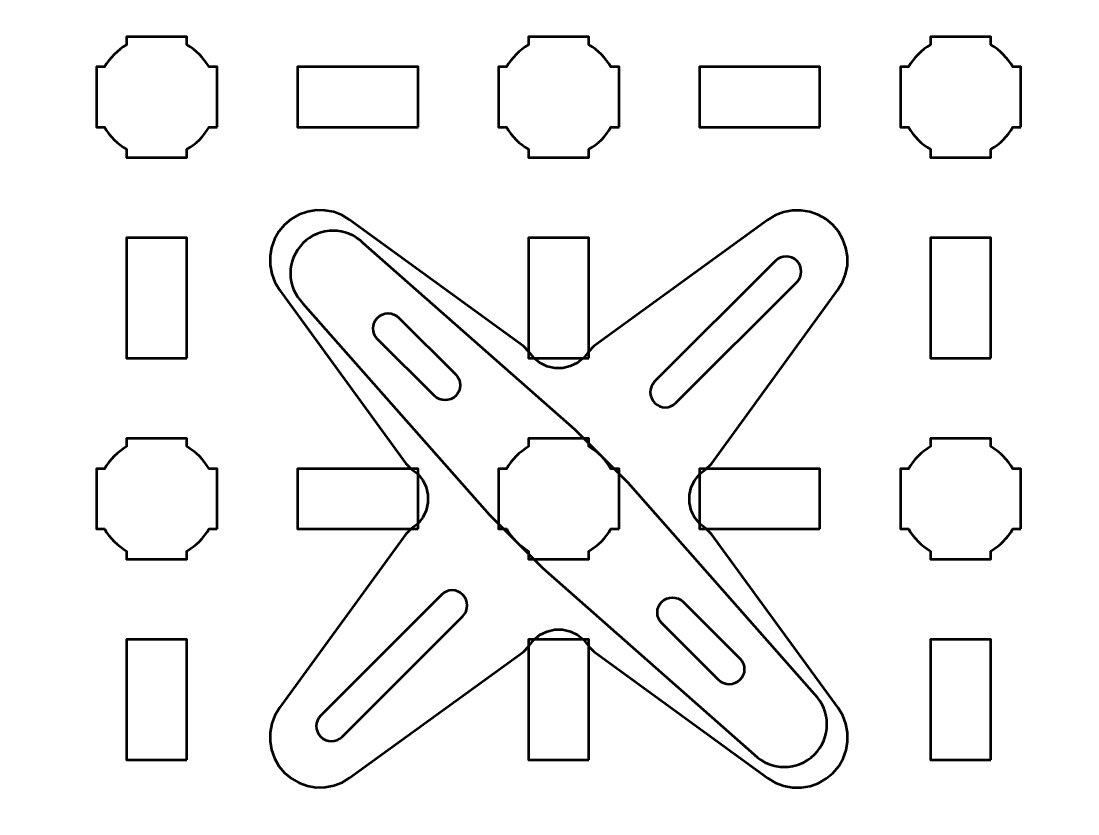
# Model space of a CAD drawing. Header units: centimetres. Extents: x -21.1 to 0, y -29.7 to 0.
# Drawn here: x -11.68 to -6.42, y -21.17 to -17.22 of the extents above; entities that cross this region are included whole.
import ezdxf

# ---------------------------------------------------------------- set-up
doc = ezdxf.new("R2010")
doc.units = ezdxf.units.CM
doc.header["$MEASUREMENT"] = 0
doc.layers.add('Layer 1', color=7, linetype='Continuous')

msp = doc.modelspace()

# ---------------------------------------------------------------- linework, layer by layer
at = {"layer": 'Layer 1', "color": 1, "lineweight": 53}
msp.add_open_spline([(-21.00003, -29.19995), (-21.00003, -29.19995), (-21.00003, -2.29992), (-21.00003, -2.29992), (-21.00003, -2.29992), (-21.00003, -2.21709), (-20.93286, -2.14992), (-20.85003, -2.14992), (-20.85003, -2.14992), (-20.7672, -2.14992), (-20.70003, -2.08275), (-20.70003, -1.99992), (-20.70003, -1.99992), (-20.70003, -1.91709), (-20.7672, -1.84992), (-20.85003, -1.84992), (-20.85003, -1.84992), (-20.93286, -1.84992), (-21.00003, -1.78275), (-21.00003, -1.69992), (-21.00003, -1.69992), (-21.00003, -1.61709), (-20.93286, -1.54992), (-20.85003, -1.54992), (-20.85003, -1.54992), (-20.7672, -1.54992), (-20.70003, -1.48275), (-20.70003, -1.39992), (-20.70003, -1.39992), (-20.70003, -1.31709), (-20.7672, -1.24992), (-20.85003, -1.24992), (-20.85003, -1.24992), (-20.93286, -1.24992), (-21.00003, -1.18275), (-21.00003, -1.09992), (-21.00003, -1.09992), (-21.00003, -1.09992), (-21.00003, -0.49992), (-21.00003, -0.49992), (-21.00003, -0.49992), (-21.00003, -0.22295), (-20.77694, 0.00004), (-20.49994, 0.00004), (-20.49994, 0.00004), (-20.49994, 0.00004), (-0.50008, 0.00004), (-0.50008, 0.00004), (-0.50008, 0.00004), (-0.22294, 0.00004), (0.00002, -0.22295), (0.00002, -0.49992), (0.00002, -0.49992), (0.00002, -0.49992), (0.00002, -29.19995), (0.00002, -29.19995), (0.00002, -29.19995), (0.00002, -29.47695), (-0.22294, -29.70004), (-0.50008, -29.70004), (-0.50008, -29.70004), (-0.50008, -29.70004), (-20.49994, -29.70004), (-20.49994, -29.70004), (-20.49994, -29.70004), (-20.77694, -29.70004), (-21.00003, -29.47695), (-21.00003, -29.19995)], degree=3, knots=[0, 0, 0, 0, 0.0588235, 0.0588235, 0.0588235, 0.0588235, 0.1176471, 0.1176471, 0.1176471, 0.1176471, 0.1764706, 0.1764706, 0.1764706, 0.1764706, 0.2352941, 0.2352941, 0.2352941, 0.2352941, 0.2941176, 0.2941176, 0.2941176, 0.2941176, 0.3529412, 0.3529412, 0.3529412, 0.3529412, 0.4117647, 0.4117647, 0.4117647, 0.4117647, 0.4705882, 0.4705882, 0.4705882, 0.4705882, 0.5294118, 0.5294118, 0.5294118, 0.5294118, 0.5882353, 0.5882353, 0.5882353, 0.5882353, 0.6470588, 0.6470588, 0.6470588, 0.6470588, 0.7058824, 0.7058824, 0.7058824, 0.7058824, 0.7647059, 0.7647059, 0.7647059, 0.7647059, 0.8235294, 0.8235294, 0.8235294, 0.8235294, 0.8823529, 0.8823529, 0.8823529, 0.8823529, 0.9411765, 0.9411765, 0.9411765, 0.9411765, 1, 1, 1, 1], dxfattribs=at)
at = {"layer": 'Layer 1', "color": 3, "lineweight": 53}
msp.add_open_spline([(-9.00003, -23.25), (-11.0155, -23.25), (-12.65, -21.6155), (-12.65, -19.59998), (-12.65, -19.59998), (-12.65, -17.58451), (-11.0155, -15.95), (-9.00003, -15.95), (-9.00003, -15.95), (-6.98451, -15.95), (-5.35, -17.58451), (-5.35, -19.59998), (-5.35, -19.59998), (-5.35, -21.6155), (-6.98451, -23.25), (-9.00003, -23.25)], degree=3, knots=[0, 0, 0, 0, 0.25, 0.25, 0.25, 0.25, 0.5, 0.5, 0.5, 0.5, 0.75, 0.75, 0.75, 0.75, 1, 1, 1, 1], dxfattribs=at)
at = {"layer": 'Layer 1', "lineweight": 53}
for points, knots in [([(-10.7, -17.75006), (-10.7, -17.75006), (-10.7402, -17.75006), (-10.7402, -17.75006), (-10.7402, -17.75006), (-10.76653, -17.79558), (-10.80449, -17.83351), (-10.85, -17.85984), (-10.85, -17.85984), (-10.85, -17.85984), (-10.85, -17.90006), (-10.85, -17.90006), (-10.85, -17.90006), (-10.85, -17.90006), (-11.15, -17.90006), (-11.15, -17.90006), (-11.15, -17.90006), (-11.15, -17.90006), (-11.15, -17.85987), (-11.15, -17.85987), (-11.15, -17.85987), (-11.19553, -17.83354), (-11.23352, -17.79559), (-11.25988, -17.75006), (-11.25988, -17.75006), (-11.25988, -17.75006), (-11.3, -17.75006), (-11.3, -17.75006), (-11.3, -17.75006), (-11.3, -17.75006), (-11.3, -17.60464), (-11.3, -17.60464), (-11.3, -17.60464), (-11.3, -17.60464), (-11.30006, -17.59999), (-11.30006, -17.59999), (-11.30006, -17.59999), (-11.30006, -17.59999), (-11.3, -17.59535), (-11.3, -17.59535), (-11.3, -17.59535), (-11.3, -17.59535), (-11.3, -17.45006), (-11.3, -17.45006), (-11.3, -17.45006), (-11.3, -17.45006), (-11.25993, -17.45006), (-11.25993, -17.45006), (-11.25993, -17.45006), (-11.23358, -17.40449), (-11.19558, -17.36648), (-11.15, -17.34012), (-11.15, -17.34012), (-11.15, -17.34012), (-11.15, -17.30006), (-11.15, -17.30006), (-11.15, -17.30006), (-11.15, -17.30006), (-11.00672, -17.30006), (-11.00672, -17.30006), (-11.00672, -17.30006), (-11.00672, -17.30006), (-11.00005, -17.29998), (-11.00005, -17.29998), (-11.00005, -17.29998), (-11.00005, -17.29998), (-10.99337, -17.30006), (-10.99337, -17.30006), (-10.99337, -17.30006), (-10.99337, -17.30006), (-10.85, -17.30006), (-10.85, -17.30006), (-10.85, -17.30006), (-10.85, -17.30006), (-10.85, -17.34016), (-10.85, -17.34016), (-10.85, -17.34016), (-10.80446, -17.36652), (-10.76648, -17.40451), (-10.74015, -17.45006), (-10.74015, -17.45006), (-10.74015, -17.45006), (-10.7, -17.45006), (-10.7, -17.45006), (-10.7, -17.45006), (-10.7, -17.45006), (-10.7, -17.75006), (-10.7, -17.75006)], [0, 0, 0, 0, 0.0454545, 0.0454545, 0.0454545, 0.0454545, 0.0909091, 0.0909091, 0.0909091, 0.0909091, 0.1363636, 0.1363636, 0.1363636, 0.1363636, 0.1818182, 0.1818182, 0.1818182, 0.1818182, 0.2272727, 0.2272727, 0.2272727, 0.2272727, 0.2727273, 0.2727273, 0.2727273, 0.2727273, 0.3181818, 0.3181818, 0.3181818, 0.3181818, 0.3636364, 0.3636364, 0.3636364, 0.3636364, 0.4090909, 0.4090909, 0.4090909, 0.4090909, 0.4545455, 0.4545455, 0.4545455, 0.4545455, 0.5, 0.5, 0.5, 0.5, 0.5454545, 0.5454545, 0.5454545, 0.5454545, 0.5909091, 0.5909091, 0.5909091, 0.5909091, 0.6363636, 0.6363636, 0.6363636, 0.6363636, 0.6818182, 0.6818182, 0.6818182, 0.6818182, 0.7272727, 0.7272727, 0.7272727, 0.7272727, 0.7727273, 0.7727273, 0.7727273, 0.7727273, 0.8181818, 0.8181818, 0.8181818, 0.8181818, 0.8636364, 0.8636364, 0.8636364, 0.8636364, 0.9090909, 0.9090909, 0.9090909, 0.9090909, 0.9545455, 0.9545455, 0.9545455, 0.9545455, 1, 1, 1, 1]), ([(-8.7, -17.75006), (-8.7, -17.75006), (-8.7402, -17.75006), (-8.7402, -17.75006), (-8.7402, -17.75006), (-8.76653, -17.79558), (-8.80449, -17.83351), (-8.85, -17.85984), (-8.85, -17.85984), (-8.85, -17.85984), (-8.85, -17.90006), (-8.85, -17.90006), (-8.85, -17.90006), (-8.85, -17.90006), (-9.15, -17.90006), (-9.15, -17.90006), (-9.15, -17.90006), (-9.15, -17.90006), (-9.15, -17.85987), (-9.15, -17.85987), (-9.15, -17.85987), (-9.19553, -17.83354), (-9.23352, -17.79559), (-9.25988, -17.75006), (-9.25988, -17.75006), (-9.25988, -17.75006), (-9.3, -17.75006), (-9.3, -17.75006), (-9.3, -17.75006), (-9.3, -17.75006), (-9.3, -17.60464), (-9.3, -17.60464), (-9.3, -17.60464), (-9.3, -17.60464), (-9.30006, -17.59999), (-9.30006, -17.59999), (-9.30006, -17.59999), (-9.30006, -17.59999), (-9.3, -17.59535), (-9.3, -17.59535), (-9.3, -17.59535), (-9.3, -17.59535), (-9.3, -17.45006), (-9.3, -17.45006), (-9.3, -17.45006), (-9.3, -17.45006), (-9.25993, -17.45006), (-9.25993, -17.45006), (-9.25993, -17.45006), (-9.23358, -17.40449), (-9.19558, -17.36648), (-9.15, -17.34012), (-9.15, -17.34012), (-9.15, -17.34012), (-9.15, -17.30006), (-9.15, -17.30006), (-9.15, -17.30006), (-9.15, -17.30006), (-9.00672, -17.30006), (-9.00672, -17.30006), (-9.00672, -17.30006), (-9.00672, -17.30006), (-9.00005, -17.29998), (-9.00005, -17.29998), (-9.00005, -17.29998), (-9.00005, -17.29998), (-8.99337, -17.30006), (-8.99337, -17.30006), (-8.99337, -17.30006), (-8.99337, -17.30006), (-8.85, -17.30006), (-8.85, -17.30006), (-8.85, -17.30006), (-8.85, -17.30006), (-8.85, -17.34016), (-8.85, -17.34016), (-8.85, -17.34016), (-8.80446, -17.36652), (-8.76648, -17.40451), (-8.74015, -17.45006), (-8.74015, -17.45006), (-8.74015, -17.45006), (-8.7, -17.45006), (-8.7, -17.45006), (-8.7, -17.45006), (-8.7, -17.45006), (-8.7, -17.75006), (-8.7, -17.75006)], [0, 0, 0, 0, 0.0454545, 0.0454545, 0.0454545, 0.0454545, 0.0909091, 0.0909091, 0.0909091, 0.0909091, 0.1363636, 0.1363636, 0.1363636, 0.1363636, 0.1818182, 0.1818182, 0.1818182, 0.1818182, 0.2272727, 0.2272727, 0.2272727, 0.2272727, 0.2727273, 0.2727273, 0.2727273, 0.2727273, 0.3181818, 0.3181818, 0.3181818, 0.3181818, 0.3636364, 0.3636364, 0.3636364, 0.3636364, 0.4090909, 0.4090909, 0.4090909, 0.4090909, 0.4545455, 0.4545455, 0.4545455, 0.4545455, 0.5, 0.5, 0.5, 0.5, 0.5454545, 0.5454545, 0.5454545, 0.5454545, 0.5909091, 0.5909091, 0.5909091, 0.5909091, 0.6363636, 0.6363636, 0.6363636, 0.6363636, 0.6818182, 0.6818182, 0.6818182, 0.6818182, 0.7272727, 0.7272727, 0.7272727, 0.7272727, 0.7727273, 0.7727273, 0.7727273, 0.7727273, 0.8181818, 0.8181818, 0.8181818, 0.8181818, 0.8636364, 0.8636364, 0.8636364, 0.8636364, 0.9090909, 0.9090909, 0.9090909, 0.9090909, 0.9545455, 0.9545455, 0.9545455, 0.9545455, 1, 1, 1, 1]), ([(-6.7, -17.75006), (-6.7, -17.75006), (-6.7402, -17.75006), (-6.7402, -17.75006), (-6.7402, -17.75006), (-6.76653, -17.79558), (-6.80449, -17.83351), (-6.85, -17.85984), (-6.85, -17.85984), (-6.85, -17.85984), (-6.85, -17.90006), (-6.85, -17.90006), (-6.85, -17.90006), (-6.85, -17.90006), (-7.15, -17.90006), (-7.15, -17.90006), (-7.15, -17.90006), (-7.15, -17.90006), (-7.15, -17.85987), (-7.15, -17.85987), (-7.15, -17.85987), (-7.19553, -17.83354), (-7.23352, -17.79559), (-7.25988, -17.75006), (-7.25988, -17.75006), (-7.25988, -17.75006), (-7.3, -17.75006), (-7.3, -17.75006), (-7.3, -17.75006), (-7.3, -17.75006), (-7.3, -17.60464), (-7.3, -17.60464), (-7.3, -17.60464), (-7.3, -17.60464), (-7.30006, -17.59999), (-7.30006, -17.59999), (-7.30006, -17.59999), (-7.30006, -17.59999), (-7.3, -17.59535), (-7.3, -17.59535), (-7.3, -17.59535), (-7.3, -17.59535), (-7.3, -17.45006), (-7.3, -17.45006), (-7.3, -17.45006), (-7.3, -17.45006), (-7.25993, -17.45006), (-7.25993, -17.45006), (-7.25993, -17.45006), (-7.23358, -17.40449), (-7.19558, -17.36648), (-7.15, -17.34012), (-7.15, -17.34012), (-7.15, -17.34012), (-7.15, -17.30006), (-7.15, -17.30006), (-7.15, -17.30006), (-7.15, -17.30006), (-7.00672, -17.30006), (-7.00672, -17.30006), (-7.00672, -17.30006), (-7.00672, -17.30006), (-7.00005, -17.29998), (-7.00005, -17.29998), (-7.00005, -17.29998), (-7.00005, -17.29998), (-6.99337, -17.30006), (-6.99337, -17.30006), (-6.99337, -17.30006), (-6.99337, -17.30006), (-6.85, -17.30006), (-6.85, -17.30006), (-6.85, -17.30006), (-6.85, -17.30006), (-6.85, -17.34016), (-6.85, -17.34016), (-6.85, -17.34016), (-6.80446, -17.36652), (-6.76648, -17.40451), (-6.74015, -17.45006), (-6.74015, -17.45006), (-6.74015, -17.45006), (-6.7, -17.45006), (-6.7, -17.45006), (-6.7, -17.45006), (-6.7, -17.45006), (-6.7, -17.75006), (-6.7, -17.75006)], [0, 0, 0, 0, 0.0454545, 0.0454545, 0.0454545, 0.0454545, 0.0909091, 0.0909091, 0.0909091, 0.0909091, 0.1363636, 0.1363636, 0.1363636, 0.1363636, 0.1818182, 0.1818182, 0.1818182, 0.1818182, 0.2272727, 0.2272727, 0.2272727, 0.2272727, 0.2727273, 0.2727273, 0.2727273, 0.2727273, 0.3181818, 0.3181818, 0.3181818, 0.3181818, 0.3636364, 0.3636364, 0.3636364, 0.3636364, 0.4090909, 0.4090909, 0.4090909, 0.4090909, 0.4545455, 0.4545455, 0.4545455, 0.4545455, 0.5, 0.5, 0.5, 0.5, 0.5454545, 0.5454545, 0.5454545, 0.5454545, 0.5909091, 0.5909091, 0.5909091, 0.5909091, 0.6363636, 0.6363636, 0.6363636, 0.6363636, 0.6818182, 0.6818182, 0.6818182, 0.6818182, 0.7272727, 0.7272727, 0.7272727, 0.7272727, 0.7727273, 0.7727273, 0.7727273, 0.7727273, 0.8181818, 0.8181818, 0.8181818, 0.8181818, 0.8636364, 0.8636364, 0.8636364, 0.8636364, 0.9090909, 0.9090909, 0.9090909, 0.9090909, 0.9545455, 0.9545455, 0.9545455, 0.9545455, 1, 1, 1, 1]), ([(-9.70008, -17.75004), (-9.70008, -17.75004), (-10.30008, -17.75004), (-10.30008, -17.75004), (-10.30008, -17.75004), (-10.30008, -17.75004), (-10.30008, -17.45003), (-10.30008, -17.45003), (-10.30008, -17.45003), (-10.30008, -17.45003), (-9.70008, -17.45003), (-9.70008, -17.45003), (-9.70008, -17.45003), (-9.70008, -17.45003), (-9.70008, -17.75004), (-9.70008, -17.75004)], [0, 0, 0, 0, 0.25, 0.25, 0.25, 0.25, 0.5, 0.5, 0.5, 0.5, 0.75, 0.75, 0.75, 0.75, 1, 1, 1, 1]), ([(-7.70001, -17.75004), (-7.70001, -17.75004), (-8.30002, -17.75004), (-8.30002, -17.75004), (-8.30002, -17.75004), (-8.30002, -17.75004), (-8.30002, -17.45003), (-8.30002, -17.45003), (-8.30002, -17.45003), (-8.30002, -17.45003), (-7.70001, -17.45003), (-7.70001, -17.45003), (-7.70001, -17.45003), (-7.70001, -17.45003), (-7.70001, -17.75004), (-7.70001, -17.75004)], [0, 0, 0, 0, 0.25, 0.25, 0.25, 0.25, 0.5, 0.5, 0.5, 0.5, 0.75, 0.75, 0.75, 0.75, 1, 1, 1, 1]), ([(-10.85006, -18.90002), (-10.85006, -18.90002), (-11.15007, -18.90002), (-11.15007, -18.90002), (-11.15007, -18.90002), (-11.15007, -18.90002), (-11.15007, -18.30002), (-11.15007, -18.30002), (-11.15007, -18.30002), (-11.15007, -18.30002), (-10.85006, -18.30002), (-10.85006, -18.30002), (-10.85006, -18.30002), (-10.85006, -18.30002), (-10.85006, -18.90002), (-10.85006, -18.90002)], [0, 0, 0, 0, 0.25, 0.25, 0.25, 0.25, 0.5, 0.5, 0.5, 0.5, 0.75, 0.75, 0.75, 0.75, 1, 1, 1, 1]), ([(-8.84996, -18.90002), (-8.84996, -18.90002), (-9.14996, -18.90002), (-9.14996, -18.90002), (-9.14996, -18.90002), (-9.14996, -18.90002), (-9.14996, -18.30002), (-9.14996, -18.30002), (-9.14996, -18.30002), (-9.14996, -18.30002), (-8.84996, -18.30002), (-8.84996, -18.30002), (-8.84996, -18.30002), (-8.84996, -18.30002), (-8.84996, -18.90002), (-8.84996, -18.90002)], [0, 0, 0, 0, 0.25, 0.25, 0.25, 0.25, 0.5, 0.5, 0.5, 0.5, 0.75, 0.75, 0.75, 0.75, 1, 1, 1, 1]), ([(-6.85003, -18.90002), (-6.85003, -18.90002), (-7.15003, -18.90002), (-7.15003, -18.90002), (-7.15003, -18.90002), (-7.15003, -18.90002), (-7.15003, -18.30002), (-7.15003, -18.30002), (-7.15003, -18.30002), (-7.15003, -18.30002), (-6.85003, -18.30002), (-6.85003, -18.30002), (-6.85003, -18.30002), (-6.85003, -18.30002), (-6.85003, -18.90002), (-6.85003, -18.90002)], [0, 0, 0, 0, 0.25, 0.25, 0.25, 0.25, 0.5, 0.5, 0.5, 0.5, 0.75, 0.75, 0.75, 0.75, 1, 1, 1, 1]), ([(-7.92167, -18.4156), (-7.89239, -18.38631), (-7.84488, -18.38631), (-7.8156, -18.4156), (-7.8156, -18.4156), (-7.78632, -18.44488), (-7.78632, -18.49238), (-7.8156, -18.52166), (-7.8156, -18.52166), (-7.8156, -18.52166), (-8.41664, -19.1227), (-8.41664, -19.1227), (-8.41664, -19.1227), (-8.44592, -19.15198), (-8.49343, -19.15198), (-8.52271, -19.1227), (-8.52271, -19.1227), (-8.55199, -19.09342), (-8.55199, -19.04592), (-8.52271, -19.01664), (-8.52271, -19.01664), (-8.52271, -19.01664), (-7.92167, -18.4156), (-7.92167, -18.4156)], [0, 0, 0, 0, 0.1666667, 0.1666667, 0.1666667, 0.1666667, 0.3333333, 0.3333333, 0.3333333, 0.3333333, 0.5, 0.5, 0.5, 0.5, 0.6666667, 0.6666667, 0.6666667, 0.6666667, 0.8333333, 0.8333333, 0.8333333, 0.8333333, 1, 1, 1, 1]), ([(-9.61872, -19.08735), (-9.58943, -19.11664), (-9.54193, -19.11664), (-9.51265, -19.08735), (-9.51265, -19.08735), (-9.48337, -19.05807), (-9.48337, -19.01057), (-9.51265, -18.98129), (-9.51265, -18.98129), (-9.51265, -18.98129), (-9.79549, -18.69845), (-9.79549, -18.69845), (-9.79549, -18.69845), (-9.82477, -18.66916), (-9.87228, -18.66916), (-9.90156, -18.69845), (-9.90156, -18.69845), (-9.93084, -18.72773), (-9.93084, -18.77523), (-9.90156, -18.80451), (-9.90156, -18.80451), (-9.90156, -18.80451), (-9.61872, -19.08735), (-9.61872, -19.08735)], [0, 0, 0, 0, 0.1666667, 0.1666667, 0.1666667, 0.1666667, 0.3333333, 0.3333333, 0.3333333, 0.3333333, 0.5, 0.5, 0.5, 0.5, 0.6666667, 0.6666667, 0.6666667, 0.6666667, 0.8333333, 0.8333333, 0.8333333, 0.8333333, 1, 1, 1, 1]), ([(-10.7, -19.75006), (-10.7, -19.75006), (-10.7402, -19.75006), (-10.7402, -19.75006), (-10.7402, -19.75006), (-10.76653, -19.79558), (-10.80449, -19.83351), (-10.85, -19.85984), (-10.85, -19.85984), (-10.85, -19.85984), (-10.85, -19.90006), (-10.85, -19.90006), (-10.85, -19.90006), (-10.85, -19.90006), (-11.15, -19.90006), (-11.15, -19.90006), (-11.15, -19.90006), (-11.15, -19.90006), (-11.15, -19.85987), (-11.15, -19.85987), (-11.15, -19.85987), (-11.19553, -19.83354), (-11.23352, -19.79559), (-11.25988, -19.75006), (-11.25988, -19.75006), (-11.25988, -19.75006), (-11.3, -19.75006), (-11.3, -19.75006), (-11.3, -19.75006), (-11.3, -19.75006), (-11.3, -19.60464), (-11.3, -19.60464), (-11.3, -19.60464), (-11.3, -19.60464), (-11.30006, -19.59999), (-11.30006, -19.59999), (-11.30006, -19.59999), (-11.30006, -19.59999), (-11.3, -19.59535), (-11.3, -19.59535), (-11.3, -19.59535), (-11.3, -19.59535), (-11.3, -19.45006), (-11.3, -19.45006), (-11.3, -19.45006), (-11.3, -19.45006), (-11.25993, -19.45006), (-11.25993, -19.45006), (-11.25993, -19.45006), (-11.23358, -19.40449), (-11.19558, -19.36648), (-11.15, -19.34012), (-11.15, -19.34012), (-11.15, -19.34012), (-11.15, -19.30006), (-11.15, -19.30006), (-11.15, -19.30006), (-11.15, -19.30006), (-11.00672, -19.30006), (-11.00672, -19.30006), (-11.00672, -19.30006), (-11.00672, -19.30006), (-11.00005, -19.29998), (-11.00005, -19.29998), (-11.00005, -19.29998), (-11.00005, -19.29998), (-10.99337, -19.30006), (-10.99337, -19.30006), (-10.99337, -19.30006), (-10.99337, -19.30006), (-10.85, -19.30006), (-10.85, -19.30006), (-10.85, -19.30006), (-10.85, -19.30006), (-10.85, -19.34016), (-10.85, -19.34016), (-10.85, -19.34016), (-10.80446, -19.36652), (-10.76648, -19.40451), (-10.74015, -19.45006), (-10.74015, -19.45006), (-10.74015, -19.45006), (-10.7, -19.45006), (-10.7, -19.45006), (-10.7, -19.45006), (-10.7, -19.45006), (-10.7, -19.75006), (-10.7, -19.75006)], [0, 0, 0, 0, 0.0454545, 0.0454545, 0.0454545, 0.0454545, 0.0909091, 0.0909091, 0.0909091, 0.0909091, 0.1363636, 0.1363636, 0.1363636, 0.1363636, 0.1818182, 0.1818182, 0.1818182, 0.1818182, 0.2272727, 0.2272727, 0.2272727, 0.2272727, 0.2727273, 0.2727273, 0.2727273, 0.2727273, 0.3181818, 0.3181818, 0.3181818, 0.3181818, 0.3636364, 0.3636364, 0.3636364, 0.3636364, 0.4090909, 0.4090909, 0.4090909, 0.4090909, 0.4545455, 0.4545455, 0.4545455, 0.4545455, 0.5, 0.5, 0.5, 0.5, 0.5454545, 0.5454545, 0.5454545, 0.5454545, 0.5909091, 0.5909091, 0.5909091, 0.5909091, 0.6363636, 0.6363636, 0.6363636, 0.6363636, 0.6818182, 0.6818182, 0.6818182, 0.6818182, 0.7272727, 0.7272727, 0.7272727, 0.7272727, 0.7727273, 0.7727273, 0.7727273, 0.7727273, 0.8181818, 0.8181818, 0.8181818, 0.8181818, 0.8636364, 0.8636364, 0.8636364, 0.8636364, 0.9090909, 0.9090909, 0.9090909, 0.9090909, 0.9545455, 0.9545455, 0.9545455, 0.9545455, 1, 1, 1, 1]), ([(-8.7, -19.75006), (-8.7, -19.75006), (-8.7402, -19.75006), (-8.7402, -19.75006), (-8.7402, -19.75006), (-8.76653, -19.79558), (-8.80449, -19.83351), (-8.85, -19.85984), (-8.85, -19.85984), (-8.85, -19.85984), (-8.85, -19.90006), (-8.85, -19.90006), (-8.85, -19.90006), (-8.85, -19.90006), (-9.15, -19.90006), (-9.15, -19.90006), (-9.15, -19.90006), (-9.15, -19.90006), (-9.15, -19.85987), (-9.15, -19.85987), (-9.15, -19.85987), (-9.19553, -19.83354), (-9.23352, -19.79559), (-9.25988, -19.75006), (-9.25988, -19.75006), (-9.25988, -19.75006), (-9.3, -19.75006), (-9.3, -19.75006), (-9.3, -19.75006), (-9.3, -19.75006), (-9.3, -19.60464), (-9.3, -19.60464), (-9.3, -19.60464), (-9.3, -19.60464), (-9.30006, -19.59999), (-9.30006, -19.59999), (-9.30006, -19.59999), (-9.30006, -19.59999), (-9.3, -19.59535), (-9.3, -19.59535), (-9.3, -19.59535), (-9.3, -19.59535), (-9.3, -19.45006), (-9.3, -19.45006), (-9.3, -19.45006), (-9.3, -19.45006), (-9.25993, -19.45006), (-9.25993, -19.45006), (-9.25993, -19.45006), (-9.23358, -19.40449), (-9.19558, -19.36648), (-9.15, -19.34012), (-9.15, -19.34012), (-9.15, -19.34012), (-9.15, -19.30006), (-9.15, -19.30006), (-9.15, -19.30006), (-9.15, -19.30006), (-9.00672, -19.30006), (-9.00672, -19.30006), (-9.00672, -19.30006), (-9.00672, -19.30006), (-9.00005, -19.29998), (-9.00005, -19.29998), (-9.00005, -19.29998), (-9.00005, -19.29998), (-8.99337, -19.30006), (-8.99337, -19.30006), (-8.99337, -19.30006), (-8.99337, -19.30006), (-8.85, -19.30006), (-8.85, -19.30006), (-8.85, -19.30006), (-8.85, -19.30006), (-8.85, -19.34016), (-8.85, -19.34016), (-8.85, -19.34016), (-8.80446, -19.36652), (-8.76648, -19.40451), (-8.74015, -19.45006), (-8.74015, -19.45006), (-8.74015, -19.45006), (-8.7, -19.45006), (-8.7, -19.45006), (-8.7, -19.45006), (-8.7, -19.45006), (-8.7, -19.75006), (-8.7, -19.75006)], [0, 0, 0, 0, 0.0454545, 0.0454545, 0.0454545, 0.0454545, 0.0909091, 0.0909091, 0.0909091, 0.0909091, 0.1363636, 0.1363636, 0.1363636, 0.1363636, 0.1818182, 0.1818182, 0.1818182, 0.1818182, 0.2272727, 0.2272727, 0.2272727, 0.2272727, 0.2727273, 0.2727273, 0.2727273, 0.2727273, 0.3181818, 0.3181818, 0.3181818, 0.3181818, 0.3636364, 0.3636364, 0.3636364, 0.3636364, 0.4090909, 0.4090909, 0.4090909, 0.4090909, 0.4545455, 0.4545455, 0.4545455, 0.4545455, 0.5, 0.5, 0.5, 0.5, 0.5454545, 0.5454545, 0.5454545, 0.5454545, 0.5909091, 0.5909091, 0.5909091, 0.5909091, 0.6363636, 0.6363636, 0.6363636, 0.6363636, 0.6818182, 0.6818182, 0.6818182, 0.6818182, 0.7272727, 0.7272727, 0.7272727, 0.7272727, 0.7727273, 0.7727273, 0.7727273, 0.7727273, 0.8181818, 0.8181818, 0.8181818, 0.8181818, 0.8636364, 0.8636364, 0.8636364, 0.8636364, 0.9090909, 0.9090909, 0.9090909, 0.9090909, 0.9545455, 0.9545455, 0.9545455, 0.9545455, 1, 1, 1, 1]), ([(-6.7, -19.75006), (-6.7, -19.75006), (-6.7402, -19.75006), (-6.7402, -19.75006), (-6.7402, -19.75006), (-6.76653, -19.79558), (-6.80449, -19.83351), (-6.85, -19.85984), (-6.85, -19.85984), (-6.85, -19.85984), (-6.85, -19.90006), (-6.85, -19.90006), (-6.85, -19.90006), (-6.85, -19.90006), (-7.15, -19.90006), (-7.15, -19.90006), (-7.15, -19.90006), (-7.15, -19.90006), (-7.15, -19.85987), (-7.15, -19.85987), (-7.15, -19.85987), (-7.19553, -19.83354), (-7.23352, -19.79559), (-7.25988, -19.75006), (-7.25988, -19.75006), (-7.25988, -19.75006), (-7.3, -19.75006), (-7.3, -19.75006), (-7.3, -19.75006), (-7.3, -19.75006), (-7.3, -19.60464), (-7.3, -19.60464), (-7.3, -19.60464), (-7.3, -19.60464), (-7.30006, -19.59999), (-7.30006, -19.59999), (-7.30006, -19.59999), (-7.30006, -19.59999), (-7.3, -19.59535), (-7.3, -19.59535), (-7.3, -19.59535), (-7.3, -19.59535), (-7.3, -19.45006), (-7.3, -19.45006), (-7.3, -19.45006), (-7.3, -19.45006), (-7.25993, -19.45006), (-7.25993, -19.45006), (-7.25993, -19.45006), (-7.23358, -19.40449), (-7.19558, -19.36648), (-7.15, -19.34012), (-7.15, -19.34012), (-7.15, -19.34012), (-7.15, -19.30006), (-7.15, -19.30006), (-7.15, -19.30006), (-7.15, -19.30006), (-7.00672, -19.30006), (-7.00672, -19.30006), (-7.00672, -19.30006), (-7.00672, -19.30006), (-7.00005, -19.29998), (-7.00005, -19.29998), (-7.00005, -19.29998), (-7.00005, -19.29998), (-6.99337, -19.30006), (-6.99337, -19.30006), (-6.99337, -19.30006), (-6.99337, -19.30006), (-6.85, -19.30006), (-6.85, -19.30006), (-6.85, -19.30006), (-6.85, -19.30006), (-6.85, -19.34016), (-6.85, -19.34016), (-6.85, -19.34016), (-6.80446, -19.36652), (-6.76648, -19.40451), (-6.74015, -19.45006), (-6.74015, -19.45006), (-6.74015, -19.45006), (-6.7, -19.45006), (-6.7, -19.45006), (-6.7, -19.45006), (-6.7, -19.45006), (-6.7, -19.75006), (-6.7, -19.75006)], [0, 0, 0, 0, 0.0454545, 0.0454545, 0.0454545, 0.0454545, 0.0909091, 0.0909091, 0.0909091, 0.0909091, 0.1363636, 0.1363636, 0.1363636, 0.1363636, 0.1818182, 0.1818182, 0.1818182, 0.1818182, 0.2272727, 0.2272727, 0.2272727, 0.2272727, 0.2727273, 0.2727273, 0.2727273, 0.2727273, 0.3181818, 0.3181818, 0.3181818, 0.3181818, 0.3636364, 0.3636364, 0.3636364, 0.3636364, 0.4090909, 0.4090909, 0.4090909, 0.4090909, 0.4545455, 0.4545455, 0.4545455, 0.4545455, 0.5, 0.5, 0.5, 0.5, 0.5454545, 0.5454545, 0.5454545, 0.5454545, 0.5909091, 0.5909091, 0.5909091, 0.5909091, 0.6363636, 0.6363636, 0.6363636, 0.6363636, 0.6818182, 0.6818182, 0.6818182, 0.6818182, 0.7272727, 0.7272727, 0.7272727, 0.7272727, 0.7727273, 0.7727273, 0.7727273, 0.7727273, 0.8181818, 0.8181818, 0.8181818, 0.8181818, 0.8636364, 0.8636364, 0.8636364, 0.8636364, 0.9090909, 0.9090909, 0.9090909, 0.9090909, 0.9545455, 0.9545455, 0.9545455, 0.9545455, 1, 1, 1, 1]), ([(-9.70008, -19.75014), (-9.70008, -19.75014), (-10.30008, -19.75014), (-10.30008, -19.75014), (-10.30008, -19.75014), (-10.30008, -19.75014), (-10.30008, -19.45014), (-10.30008, -19.45014), (-10.30008, -19.45014), (-10.30008, -19.45014), (-9.70008, -19.45014), (-9.70008, -19.45014), (-9.70008, -19.45014), (-9.70008, -19.45014), (-9.70008, -19.75014), (-9.70008, -19.75014)], [0, 0, 0, 0, 0.25, 0.25, 0.25, 0.25, 0.5, 0.5, 0.5, 0.5, 0.75, 0.75, 0.75, 0.75, 1, 1, 1, 1]), ([(-7.70001, -19.75014), (-7.70001, -19.75014), (-8.30002, -19.75014), (-8.30002, -19.75014), (-8.30002, -19.75014), (-8.30002, -19.75014), (-8.30002, -19.45014), (-8.30002, -19.45014), (-8.30002, -19.45014), (-8.30002, -19.45014), (-7.70001, -19.45014), (-7.70001, -19.45014), (-7.70001, -19.45014), (-7.70001, -19.45014), (-7.70001, -19.75014), (-7.70001, -19.75014)], [0, 0, 0, 0, 0.25, 0.25, 0.25, 0.25, 0.5, 0.5, 0.5, 0.5, 0.75, 0.75, 0.75, 0.75, 1, 1, 1, 1]), ([(-9.58337, -20.0773), (-9.55409, -20.04802), (-9.50659, -20.04802), (-9.47731, -20.0773), (-9.47731, -20.0773), (-9.44803, -20.10659), (-9.44803, -20.15409), (-9.47731, -20.18337), (-9.47731, -20.18337), (-9.47731, -20.18337), (-10.07835, -20.78441), (-10.07835, -20.78441), (-10.07835, -20.78441), (-10.10763, -20.81369), (-10.15513, -20.81369), (-10.18442, -20.78441), (-10.18442, -20.78441), (-10.2137, -20.75513), (-10.2137, -20.70763), (-10.18442, -20.67834), (-10.18442, -20.67834), (-10.18442, -20.67834), (-9.58337, -20.0773), (-9.58337, -20.0773)], [0, 0, 0, 0, 0.1666667, 0.1666667, 0.1666667, 0.1666667, 0.3333333, 0.3333333, 0.3333333, 0.3333333, 0.5, 0.5, 0.5, 0.5, 0.6666667, 0.6666667, 0.6666667, 0.6666667, 0.8333333, 0.8333333, 0.8333333, 0.8333333, 1, 1, 1, 1]), ([(-8.20451, -20.50156), (-8.17523, -20.53084), (-8.12772, -20.53084), (-8.09844, -20.50156), (-8.09844, -20.50156), (-8.06916, -20.47228), (-8.06916, -20.42478), (-8.09844, -20.3955), (-8.09844, -20.3955), (-8.09844, -20.3955), (-8.38129, -20.11265), (-8.38129, -20.11265), (-8.38129, -20.11265), (-8.41057, -20.08337), (-8.45807, -20.08337), (-8.48735, -20.11265), (-8.48735, -20.11265), (-8.51663, -20.14193), (-8.51663, -20.18944), (-8.48735, -20.21872), (-8.48735, -20.21872), (-8.48735, -20.21872), (-8.20451, -20.50156), (-8.20451, -20.50156)], [0, 0, 0, 0, 0.1666667, 0.1666667, 0.1666667, 0.1666667, 0.3333333, 0.3333333, 0.3333333, 0.3333333, 0.5, 0.5, 0.5, 0.5, 0.6666667, 0.6666667, 0.6666667, 0.6666667, 0.8333333, 0.8333333, 0.8333333, 0.8333333, 1, 1, 1, 1]), ([(-10.85006, -20.90009), (-10.85006, -20.90009), (-11.15007, -20.90009), (-11.15007, -20.90009), (-11.15007, -20.90009), (-11.15007, -20.90009), (-11.15007, -20.30008), (-11.15007, -20.30008), (-11.15007, -20.30008), (-11.15007, -20.30008), (-10.85006, -20.30008), (-10.85006, -20.30008), (-10.85006, -20.30008), (-10.85006, -20.30008), (-10.85006, -20.90009), (-10.85006, -20.90009)], [0, 0, 0, 0, 0.25, 0.25, 0.25, 0.25, 0.5, 0.5, 0.5, 0.5, 0.75, 0.75, 0.75, 0.75, 1, 1, 1, 1]), ([(-8.84996, -20.90009), (-8.84996, -20.90009), (-9.14996, -20.90009), (-9.14996, -20.90009), (-9.14996, -20.90009), (-9.14996, -20.90009), (-9.14996, -20.30008), (-9.14996, -20.30008), (-9.14996, -20.30008), (-9.14996, -20.30008), (-8.84996, -20.30008), (-8.84996, -20.30008), (-8.84996, -20.30008), (-8.84996, -20.30008), (-8.84996, -20.90009), (-8.84996, -20.90009)], [0, 0, 0, 0, 0.25, 0.25, 0.25, 0.25, 0.5, 0.5, 0.5, 0.5, 0.75, 0.75, 0.75, 0.75, 1, 1, 1, 1]), ([(-6.85003, -20.90009), (-6.85003, -20.90009), (-7.15003, -20.90009), (-7.15003, -20.90009), (-7.15003, -20.90009), (-7.15003, -20.90009), (-7.15003, -20.30008), (-7.15003, -20.30008), (-7.15003, -20.30008), (-7.15003, -20.30008), (-6.85003, -20.30008), (-6.85003, -20.30008), (-6.85003, -20.30008), (-6.85003, -20.30008), (-6.85003, -20.90009), (-6.85003, -20.90009)], [0, 0, 0, 0, 0.25, 0.25, 0.25, 0.25, 0.5, 0.5, 0.5, 0.5, 0.75, 0.75, 0.75, 0.75, 1, 1, 1, 1])]:
    msp.add_open_spline(points, degree=3, knots=knots, dxfattribs=at)
at = {"layer": 'Layer 1', "color": 5, "lineweight": 53}
for points, knots in [([(-7.95874, -20.9902), (-7.95874, -20.9902), (-8.82468, -20.36063), (-8.82468, -20.36063), (-8.82468, -20.36063), (-8.82468, -20.36063), (-8.85157, -20.33262), (-8.85157, -20.33262), (-8.85157, -20.33262), (-8.85157, -20.33262), (-8.87565, -20.30181), (-8.87565, -20.30181), (-8.87565, -20.30181), (-8.87565, -20.30181), (-8.9059, -20.27717), (-8.9059, -20.27717), (-8.9059, -20.27717), (-8.9059, -20.27717), (-8.94118, -20.25981), (-8.94118, -20.25981), (-8.94118, -20.25981), (-8.94118, -20.25981), (-8.9804, -20.25084), (-8.9804, -20.25084), (-8.9804, -20.25084), (-8.9804, -20.25084), (-9.01961, -20.25085), (-9.01961, -20.25085), (-9.01961, -20.25085), (-9.01961, -20.25085), (-9.05769, -20.25981), (-9.05769, -20.25981), (-9.05769, -20.25981), (-9.05769, -20.25981), (-9.09354, -20.27662), (-9.09354, -20.27662), (-9.09354, -20.27662), (-9.09354, -20.27662), (-9.12435, -20.30182), (-9.12435, -20.30182), (-9.12435, -20.30182), (-9.12435, -20.30182), (-9.14842, -20.33262), (-9.14842, -20.33262), (-9.14842, -20.33262), (-9.14842, -20.33262), (-9.17475, -20.36119), (-9.17475, -20.36119), (-9.17475, -20.36119), (-9.17475, -20.36119), (-10.0407, -20.98964), (-10.0407, -20.98964), (-10.0407, -20.98964), (-10.0407, -20.98964), (-10.07823, -21.01261), (-10.07823, -21.01261), (-10.07823, -21.01261), (-10.07823, -21.01261), (-10.11911, -21.02772), (-10.11911, -21.02772), (-10.11911, -21.02772), (-10.11911, -21.02772), (-10.16225, -21.03613), (-10.16225, -21.03613), (-10.16225, -21.03613), (-10.16225, -21.03613), (-10.20649, -21.03669), (-10.20649, -21.03669), (-10.20649, -21.03669), (-10.20649, -21.03669), (-10.25018, -21.02885), (-10.25018, -21.02885), (-10.25018, -21.02885), (-10.25018, -21.02885), (-10.29163, -21.01428), (-10.29163, -21.01428), (-10.29163, -21.01428), (-10.29163, -21.01428), (-10.33027, -20.99244), (-10.33027, -20.99244), (-10.33027, -20.99244), (-10.33027, -20.99244), (-10.36388, -20.96444), (-10.36388, -20.96444), (-10.36388, -20.96444), (-10.36388, -20.96444), (-10.39245, -20.93027), (-10.39245, -20.93027), (-10.39245, -20.93027), (-10.39245, -20.93027), (-10.41429, -20.89162), (-10.41429, -20.89162), (-10.41429, -20.89162), (-10.41429, -20.89162), (-10.42886, -20.85018), (-10.42886, -20.85018), (-10.42886, -20.85018), (-10.42886, -20.85018), (-10.43614, -20.80704), (-10.43614, -20.80704), (-10.43614, -20.80704), (-10.43614, -20.80704), (-10.43558, -20.7628), (-10.43558, -20.7628), (-10.43558, -20.7628), (-10.43558, -20.7628), (-10.42773, -20.7191), (-10.42773, -20.7191), (-10.42773, -20.7191), (-10.42773, -20.7191), (-10.41262, -20.67822), (-10.41262, -20.67822), (-10.41262, -20.67822), (-10.41262, -20.67822), (-10.38965, -20.64069), (-10.38965, -20.64069), (-10.38965, -20.64069), (-10.38965, -20.64069), (-9.76064, -19.7753), (-9.76064, -19.7753), (-9.76064, -19.7753), (-9.76064, -19.7753), (-9.73262, -19.74842), (-9.73262, -19.74842), (-9.73262, -19.74842), (-9.73262, -19.74842), (-9.70183, -19.72434), (-9.70183, -19.72434), (-9.70183, -19.72434), (-9.70183, -19.72434), (-9.67663, -19.69353), (-9.67663, -19.69353), (-9.67663, -19.69353), (-9.67663, -19.69353), (-9.65982, -19.65768), (-9.65982, -19.65768), (-9.65982, -19.65768), (-9.65982, -19.65768), (-9.65086, -19.61961), (-9.65086, -19.61961), (-9.65086, -19.61961), (-9.65086, -19.61961), (-9.65085, -19.58039), (-9.65085, -19.58039), (-9.65085, -19.58039), (-9.65085, -19.58039), (-9.65925, -19.54174), (-9.65925, -19.54174), (-9.65925, -19.54174), (-9.65925, -19.54174), (-9.67662, -19.50645), (-9.67662, -19.50645), (-9.67662, -19.50645), (-9.67662, -19.50645), (-9.70182, -19.47564), (-9.70182, -19.47564), (-9.70182, -19.47564), (-9.70182, -19.47564), (-9.73263, -19.45156), (-9.73263, -19.45156), (-9.73263, -19.45156), (-9.73263, -19.45156), (-9.76064, -19.42468), (-9.76064, -19.42468), (-9.76064, -19.42468), (-9.76064, -19.42468), (-10.38964, -18.5593), (-10.38964, -18.5593), (-10.38964, -18.5593), (-10.38964, -18.5593), (-10.4126, -18.52178), (-10.4126, -18.52178), (-10.4126, -18.52178), (-10.4126, -18.52178), (-10.42829, -18.48034), (-10.42829, -18.48034), (-10.42829, -18.48034), (-10.42829, -18.48034), (-10.43612, -18.43664), (-10.43612, -18.43664), (-10.43612, -18.43664), (-10.43612, -18.43664), (-10.43668, -18.3924), (-10.43668, -18.3924), (-10.43668, -18.3924), (-10.43668, -18.3924), (-10.42941, -18.34927), (-10.42941, -18.34927), (-10.42941, -18.34927), (-10.42941, -18.34927), (-10.41484, -18.30782), (-10.41484, -18.30782), (-10.41484, -18.30782), (-10.41484, -18.30782), (-10.393, -18.26917), (-10.393, -18.26917), (-10.393, -18.26917), (-10.393, -18.26917), (-10.365, -18.23556), (-10.365, -18.23556), (-10.365, -18.23556), (-10.365, -18.23556), (-10.33083, -18.207), (-10.33083, -18.207), (-10.33083, -18.207), (-10.33083, -18.207), (-10.29217, -18.18515), (-10.29217, -18.18515), (-10.29217, -18.18515), (-10.29217, -18.18515), (-10.25072, -18.17058), (-10.25072, -18.17058), (-10.25072, -18.17058), (-10.25072, -18.17058), (-10.2076, -18.16331), (-10.2076, -18.16331), (-10.2076, -18.16331), (-10.2076, -18.16331), (-10.16335, -18.16387), (-10.16335, -18.16387), (-10.16335, -18.16387), (-10.16335, -18.16387), (-10.11966, -18.1717), (-10.11966, -18.1717), (-10.11966, -18.1717), (-10.11966, -18.1717), (-10.07821, -18.18739), (-10.07821, -18.18739), (-10.07821, -18.18739), (-10.07821, -18.18739), (-10.04069, -18.21035), (-10.04069, -18.21035), (-10.04069, -18.21035), (-10.04069, -18.21035), (-9.17532, -18.83936), (-9.17532, -18.83936), (-9.17532, -18.83936), (-9.17532, -18.83936), (-9.14843, -18.86736), (-9.14843, -18.86736), (-9.14843, -18.86736), (-9.14843, -18.86736), (-9.12435, -18.89817), (-9.12435, -18.89817), (-9.12435, -18.89817), (-9.12435, -18.89817), (-9.09354, -18.92337), (-9.09354, -18.92337), (-9.09354, -18.92337), (-9.09354, -18.92337), (-9.05825, -18.94074), (-9.05825, -18.94074), (-9.05825, -18.94074), (-9.05825, -18.94074), (-9.0196, -18.94914), (-9.0196, -18.94914), (-9.0196, -18.94914), (-9.0196, -18.94914), (-8.98039, -18.94914), (-8.98039, -18.94914), (-8.98039, -18.94914), (-8.98039, -18.94914), (-8.94231, -18.94017), (-8.94231, -18.94017), (-8.94231, -18.94017), (-8.94231, -18.94017), (-8.90646, -18.92337), (-8.90646, -18.92337), (-8.90646, -18.92337), (-8.90646, -18.92337), (-8.87565, -18.89816), (-8.87565, -18.89816), (-8.87565, -18.89816), (-8.87565, -18.89816), (-8.85157, -18.86736), (-8.85157, -18.86736), (-8.85157, -18.86736), (-8.85157, -18.86736), (-8.82525, -18.83991), (-8.82525, -18.83991), (-8.82525, -18.83991), (-8.82525, -18.83991), (-7.95931, -18.21035), (-7.95931, -18.21035), (-7.95931, -18.21035), (-7.95931, -18.21035), (-7.92179, -18.18739), (-7.92179, -18.18739), (-7.92179, -18.18739), (-7.92179, -18.18739), (-7.88089, -18.17226), (-7.88089, -18.17226), (-7.88089, -18.17226), (-7.88089, -18.17226), (-7.8372, -18.16443), (-7.8372, -18.16443), (-7.8372, -18.16443), (-7.8372, -18.16443), (-7.79296, -18.16386), (-7.79296, -18.16386), (-7.79296, -18.16386), (-7.79296, -18.16386), (-7.74983, -18.17114), (-7.74983, -18.17114), (-7.74983, -18.17114), (-7.74983, -18.17114), (-7.70839, -18.18571), (-7.70839, -18.18571), (-7.70839, -18.18571), (-7.70839, -18.18571), (-7.66973, -18.20755), (-7.66973, -18.20755), (-7.66973, -18.20755), (-7.66973, -18.20755), (-7.63556, -18.23612), (-7.63556, -18.23612), (-7.63556, -18.23612), (-7.63556, -18.23612), (-7.60756, -18.26973), (-7.60756, -18.26973), (-7.60756, -18.26973), (-7.60756, -18.26973), (-7.58573, -18.30837), (-7.58573, -18.30837), (-7.58573, -18.30837), (-7.58573, -18.30837), (-7.57115, -18.34982), (-7.57115, -18.34982), (-7.57115, -18.34982), (-7.57115, -18.34982), (-7.56331, -18.39351), (-7.56331, -18.39351), (-7.56331, -18.39351), (-7.56331, -18.39351), (-7.56387, -18.43776), (-7.56387, -18.43776), (-7.56387, -18.43776), (-7.56387, -18.43776), (-7.57227, -18.48088), (-7.57227, -18.48088), (-7.57227, -18.48088), (-7.57227, -18.48088), (-7.5874, -18.52178), (-7.5874, -18.52178), (-7.5874, -18.52178), (-7.5874, -18.52178), (-7.61036, -18.5593), (-7.61036, -18.5593), (-7.61036, -18.5593), (-7.61036, -18.5593), (-8.23936, -19.4258), (-8.23936, -19.4258), (-8.23936, -19.4258), (-8.23936, -19.4258), (-8.26737, -19.45156), (-8.26737, -19.45156), (-8.26737, -19.45156), (-8.26737, -19.45156), (-8.29817, -19.47564), (-8.29817, -19.47564), (-8.29817, -19.47564), (-8.29817, -19.47564), (-8.32338, -19.50645), (-8.32338, -19.50645), (-8.32338, -19.50645), (-8.32338, -19.50645), (-8.34018, -19.5423), (-8.34018, -19.5423), (-8.34018, -19.5423), (-8.34018, -19.5423), (-8.34914, -19.58039), (-8.34914, -19.58039), (-8.34914, -19.58039), (-8.34914, -19.58039), (-8.34915, -19.61959), (-8.34915, -19.61959), (-8.34915, -19.61959), (-8.34915, -19.61959), (-8.34018, -19.65881), (-8.34018, -19.65881), (-8.34018, -19.65881), (-8.34018, -19.65881), (-8.32282, -19.69409), (-8.32282, -19.69409), (-8.32282, -19.69409), (-8.32282, -19.69409), (-8.29818, -19.72433), (-8.29818, -19.72433), (-8.29818, -19.72433), (-8.29818, -19.72433), (-8.26737, -19.74842), (-8.26737, -19.74842), (-8.26737, -19.74842), (-8.26737, -19.74842), (-8.23936, -19.77531), (-8.23936, -19.77531), (-8.23936, -19.77531), (-8.23936, -19.77531), (-7.60979, -20.64125), (-7.60979, -20.64125), (-7.60979, -20.64125), (-7.60979, -20.64125), (-7.58683, -20.67877), (-7.58683, -20.67877), (-7.58683, -20.67877), (-7.58683, -20.67877), (-7.57114, -20.72022), (-7.57114, -20.72022), (-7.57114, -20.72022), (-7.57114, -20.72022), (-7.56331, -20.76391), (-7.56331, -20.76391), (-7.56331, -20.76391), (-7.56331, -20.76391), (-7.5633, -20.8076), (-7.5633, -20.8076), (-7.5633, -20.8076), (-7.5633, -20.8076), (-7.57002, -20.85128), (-7.57002, -20.85128), (-7.57002, -20.85128), (-7.57002, -20.85128), (-7.58515, -20.89217), (-7.58515, -20.89217), (-7.58515, -20.89217), (-7.58515, -20.89217), (-7.607, -20.93083), (-7.607, -20.93083), (-7.607, -20.93083), (-7.607, -20.93083), (-7.63556, -20.965), (-7.63556, -20.965), (-7.63556, -20.965), (-7.63556, -20.965), (-7.66917, -20.993), (-7.66917, -20.993), (-7.66917, -20.993), (-7.66917, -20.993), (-7.70782, -21.01484), (-7.70782, -21.01484), (-7.70782, -21.01484), (-7.70782, -21.01484), (-7.74871, -21.02997), (-7.74871, -21.02997), (-7.74871, -21.02997), (-7.74871, -21.02997), (-7.79239, -21.03669), (-7.79239, -21.03669), (-7.79239, -21.03669), (-7.79239, -21.03669), (-7.83608, -21.03668), (-7.83608, -21.03668), (-7.83608, -21.03668), (-7.83608, -21.03668), (-7.87978, -21.02885), (-7.87978, -21.02885), (-7.87978, -21.02885), (-7.87978, -21.02885), (-7.92122, -21.01316), (-7.92122, -21.01316), (-7.92122, -21.01316), (-7.92122, -21.01316), (-7.95874, -20.9902), (-7.95874, -20.9902)], [0, 0, 0, 0, 0.0086207, 0.0086207, 0.0086207, 0.0086207, 0.0172414, 0.0172414, 0.0172414, 0.0172414, 0.0258621, 0.0258621, 0.0258621, 0.0258621, 0.0344828, 0.0344828, 0.0344828, 0.0344828, 0.0431034, 0.0431034, 0.0431034, 0.0431034, 0.0517241, 0.0517241, 0.0517241, 0.0517241, 0.0603448, 0.0603448, 0.0603448, 0.0603448, 0.0689655, 0.0689655, 0.0689655, 0.0689655, 0.0775862, 0.0775862, 0.0775862, 0.0775862, 0.0862069, 0.0862069, 0.0862069, 0.0862069, 0.0948276, 0.0948276, 0.0948276, 0.0948276, 0.1034483, 0.1034483, 0.1034483, 0.1034483, 0.112069, 0.112069, 0.112069, 0.112069, 0.1206897, 0.1206897, 0.1206897, 0.1206897, 0.1293103, 0.1293103, 0.1293103, 0.1293103, 0.137931, 0.137931, 0.137931, 0.137931, 0.1465517, 0.1465517, 0.1465517, 0.1465517, 0.1551724, 0.1551724, 0.1551724, 0.1551724, 0.1637931, 0.1637931, 0.1637931, 0.1637931, 0.1724138, 0.1724138, 0.1724138, 0.1724138, 0.1810345, 0.1810345, 0.1810345, 0.1810345, 0.1896552, 0.1896552, 0.1896552, 0.1896552, 0.1982759, 0.1982759, 0.1982759, 0.1982759, 0.2068966, 0.2068966, 0.2068966, 0.2068966, 0.2155172, 0.2155172, 0.2155172, 0.2155172, 0.2241379, 0.2241379, 0.2241379, 0.2241379, 0.2327586, 0.2327586, 0.2327586, 0.2327586, 0.2413793, 0.2413793, 0.2413793, 0.2413793, 0.25, 0.25, 0.25, 0.25, 0.2586207, 0.2586207, 0.2586207, 0.2586207, 0.2672414, 0.2672414, 0.2672414, 0.2672414, 0.2758621, 0.2758621, 0.2758621, 0.2758621, 0.2844828, 0.2844828, 0.2844828, 0.2844828, 0.2931034, 0.2931034, 0.2931034, 0.2931034, 0.3017241, 0.3017241, 0.3017241, 0.3017241, 0.3103448, 0.3103448, 0.3103448, 0.3103448, 0.3189655, 0.3189655, 0.3189655, 0.3189655, 0.3275862, 0.3275862, 0.3275862, 0.3275862, 0.3362069, 0.3362069, 0.3362069, 0.3362069, 0.3448276, 0.3448276, 0.3448276, 0.3448276, 0.3534483, 0.3534483, 0.3534483, 0.3534483, 0.362069, 0.362069, 0.362069, 0.362069, 0.3706897, 0.3706897, 0.3706897, 0.3706897, 0.3793103, 0.3793103, 0.3793103, 0.3793103, 0.387931, 0.387931, 0.387931, 0.387931, 0.3965517, 0.3965517, 0.3965517, 0.3965517, 0.4051724, 0.4051724, 0.4051724, 0.4051724, 0.4137931, 0.4137931, 0.4137931, 0.4137931, 0.4224138, 0.4224138, 0.4224138, 0.4224138, 0.4310345, 0.4310345, 0.4310345, 0.4310345, 0.4396552, 0.4396552, 0.4396552, 0.4396552, 0.4482759, 0.4482759, 0.4482759, 0.4482759, 0.4568966, 0.4568966, 0.4568966, 0.4568966, 0.4655172, 0.4655172, 0.4655172, 0.4655172, 0.4741379, 0.4741379, 0.4741379, 0.4741379, 0.4827586, 0.4827586, 0.4827586, 0.4827586, 0.4913793, 0.4913793, 0.4913793, 0.4913793, 0.5, 0.5, 0.5, 0.5, 0.5086207, 0.5086207, 0.5086207, 0.5086207, 0.5172414, 0.5172414, 0.5172414, 0.5172414, 0.5258621, 0.5258621, 0.5258621, 0.5258621, 0.5344828, 0.5344828, 0.5344828, 0.5344828, 0.5431034, 0.5431034, 0.5431034, 0.5431034, 0.5517241, 0.5517241, 0.5517241, 0.5517241, 0.5603448, 0.5603448, 0.5603448, 0.5603448, 0.5689655, 0.5689655, 0.5689655, 0.5689655, 0.5775862, 0.5775862, 0.5775862, 0.5775862, 0.5862069, 0.5862069, 0.5862069, 0.5862069, 0.5948276, 0.5948276, 0.5948276, 0.5948276, 0.6034483, 0.6034483, 0.6034483, 0.6034483, 0.612069, 0.612069, 0.612069, 0.612069, 0.6206897, 0.6206897, 0.6206897, 0.6206897, 0.6293103, 0.6293103, 0.6293103, 0.6293103, 0.637931, 0.637931, 0.637931, 0.637931, 0.6465517, 0.6465517, 0.6465517, 0.6465517, 0.6551724, 0.6551724, 0.6551724, 0.6551724, 0.6637931, 0.6637931, 0.6637931, 0.6637931, 0.6724138, 0.6724138, 0.6724138, 0.6724138, 0.6810345, 0.6810345, 0.6810345, 0.6810345, 0.6896552, 0.6896552, 0.6896552, 0.6896552, 0.6982759, 0.6982759, 0.6982759, 0.6982759, 0.7068966, 0.7068966, 0.7068966, 0.7068966, 0.7155172, 0.7155172, 0.7155172, 0.7155172, 0.7241379, 0.7241379, 0.7241379, 0.7241379, 0.7327586, 0.7327586, 0.7327586, 0.7327586, 0.7413793, 0.7413793, 0.7413793, 0.7413793, 0.75, 0.75, 0.75, 0.75, 0.7586207, 0.7586207, 0.7586207, 0.7586207, 0.7672414, 0.7672414, 0.7672414, 0.7672414, 0.7758621, 0.7758621, 0.7758621, 0.7758621, 0.7844828, 0.7844828, 0.7844828, 0.7844828, 0.7931034, 0.7931034, 0.7931034, 0.7931034, 0.8017241, 0.8017241, 0.8017241, 0.8017241, 0.8103448, 0.8103448, 0.8103448, 0.8103448, 0.8189655, 0.8189655, 0.8189655, 0.8189655, 0.8275862, 0.8275862, 0.8275862, 0.8275862, 0.8362069, 0.8362069, 0.8362069, 0.8362069, 0.8448276, 0.8448276, 0.8448276, 0.8448276, 0.8534483, 0.8534483, 0.8534483, 0.8534483, 0.862069, 0.862069, 0.862069, 0.862069, 0.8706897, 0.8706897, 0.8706897, 0.8706897, 0.8793103, 0.8793103, 0.8793103, 0.8793103, 0.887931, 0.887931, 0.887931, 0.887931, 0.8965517, 0.8965517, 0.8965517, 0.8965517, 0.9051724, 0.9051724, 0.9051724, 0.9051724, 0.9137931, 0.9137931, 0.9137931, 0.9137931, 0.9224138, 0.9224138, 0.9224138, 0.9224138, 0.9310345, 0.9310345, 0.9310345, 0.9310345, 0.9396552, 0.9396552, 0.9396552, 0.9396552, 0.9482759, 0.9482759, 0.9482759, 0.9482759, 0.9568966, 0.9568966, 0.9568966, 0.9568966, 0.9655172, 0.9655172, 0.9655172, 0.9655172, 0.9741379, 0.9741379, 0.9741379, 0.9741379, 0.9827586, 0.9827586, 0.9827586, 0.9827586, 0.9913793, 0.9913793, 0.9913793, 0.9913793, 1, 1, 1, 1]), ([(-8.92045, -19.25529), (-8.92045, -19.25529), (-8.65529, -19.52045), (-8.65529, -19.52045), (-8.65529, -19.52045), (-8.65529, -19.52045), (-7.72721, -20.57227), (-7.72721, -20.57227), (-7.72721, -20.57227), (-7.64445, -20.65503), (-7.64445, -20.79003), (-7.72721, -20.87279), (-7.72721, -20.87279), (-7.80997, -20.95555), (-7.94497, -20.95555), (-8.02773, -20.87279), (-8.02773, -20.87279), (-8.02773, -20.87279), (-9.07955, -19.94471), (-9.07955, -19.94471), (-9.07955, -19.94471), (-9.07955, -19.94471), (-9.34471, -19.67955), (-9.34471, -19.67955), (-9.34471, -19.67955), (-9.34471, -19.67955), (-10.27279, -18.62773), (-10.27279, -18.62773), (-10.27279, -18.62773), (-10.35555, -18.54497), (-10.35555, -18.40997), (-10.27279, -18.32721), (-10.27279, -18.32721), (-10.19003, -18.24445), (-10.05503, -18.24445), (-9.97227, -18.32721), (-9.97227, -18.32721), (-9.97227, -18.32721), (-8.92045, -19.25529), (-8.92045, -19.25529)], [0, 0, 0, 0, 0.1, 0.1, 0.1, 0.1, 0.2, 0.2, 0.2, 0.2, 0.3, 0.3, 0.3, 0.3, 0.4, 0.4, 0.4, 0.4, 0.5, 0.5, 0.5, 0.5, 0.6, 0.6, 0.6, 0.6, 0.7, 0.7, 0.7, 0.7, 0.8, 0.8, 0.8, 0.8, 0.9, 0.9, 0.9, 0.9, 1, 1, 1, 1])]:
    msp.add_open_spline(points, degree=3, knots=knots, dxfattribs=at)

doc.saveas('drawing.dxf')
